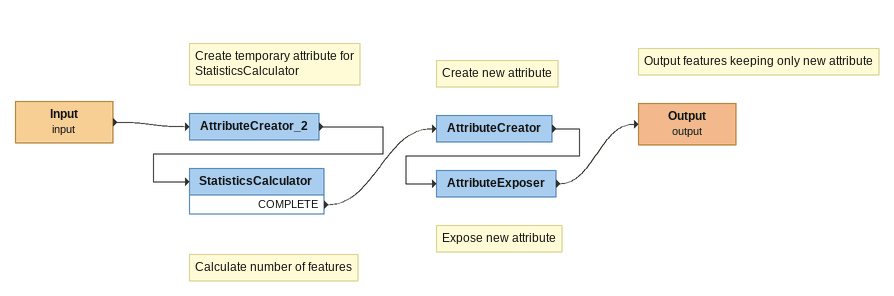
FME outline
Input (input)
    -> AttributeCreator_2
Note: Create temporary attribute for StatisticsCalculator
AttributeCreator_2
    -> StatisticsCalculator
Note: Calculate number of features
StatisticsCalculator
    COMPLETE -> AttributeCreator
Note: Create new attribute
AttributeCreator
    -> AttributeExposer
Note: Expose new attribute
AttributeExposer
    -> Output (output)
Note: Output features keeping only new attribute
Output (output)
